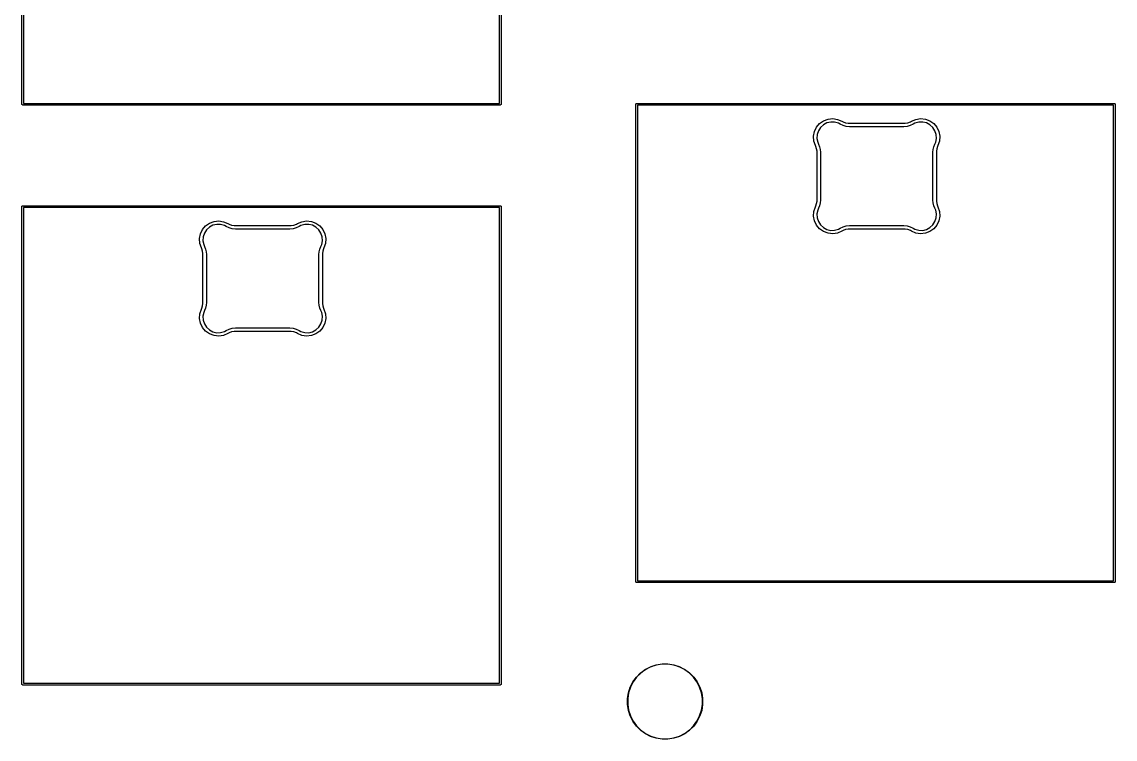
# Model space of a CAD drawing. Extents: x 99 to 233, y -144 to -56.
# Drawn here: x 142.5 to 174.55, y -112.31 to -91.29 of the extents above; entities that cross this region are included whole.
import ezdxf

# ---------------------------------------------------------------- set-up
doc = ezdxf.new("R2010")
doc.units = 0
doc.layers.add('BLACK', color=7, linetype='CONTINUOUS')

msp = doc.modelspace()

# ---------------------------------------------------------------- linework, layer by layer
at = {"layer": 'BLACK', "linetype": 'CONTINUOUS'}
for p, q in [((142.505, -93.7), (142.505, -79.7)), ((142.555, -79.725), (142.555, -93.675)), ((156.505, -93.675), (156.505, -79.725)), ((156.555, -79.7), (156.555, -93.7)), ((142.506903, -93.709567), (142.505, -93.7)), ((142.520433, -93.723097), (142.506903, -93.709567)), ((142.53, -93.725), (142.520433, -93.723097)), ((156.53, -93.725), (142.53, -93.725)), ((142.555, -93.675), (156.505, -93.675)), ((156.539567, -93.723097), (156.53, -93.725)), ((156.553097, -93.709567), (156.539567, -93.723097)), ((156.555, -93.7), (156.553097, -93.709567)), ((160.505, -93.7), (160.506903, -93.690433)), ((160.505, -107.7), (160.505, -93.7)), ((160.506903, -93.690433), (160.520433, -93.676903)), ((160.520433, -93.676903), (160.53, -93.675)), ((160.53, -93.675), (174.53, -93.675)), ((160.555, -93.725), (160.555, -107.675)), ((174.505, -93.725), (160.555, -93.725)), ((174.505, -107.675), (174.505, -93.725)), ((174.53, -93.675), (174.539567, -93.676903)), ((174.539567, -93.676903), (174.553097, -93.690433)), ((174.553097, -93.690433), (174.555, -93.7)), ((174.555, -93.7), (174.555, -107.7)), ((165.893011, -94.269235), (166.006941, -94.188262)), ((166.006941, -94.188262), (166.137605, -94.138624)), ((166.217016, -94.222504), (166.104932, -94.249414)), ((166.137605, -94.138624), (166.276562, -94.123528)), ((166.332263, -94.224718), (166.217016, -94.222504)), ((166.276562, -94.123528), (166.414836, -94.143949)), ((166.44323, -94.255912), (166.332263, -94.224718)), ((166.414836, -94.143949), (166.543298, -94.198483)), ((166.543298, -94.198483), (166.543511, -94.19853)), ((166.543511, -94.19853), (166.543499, -94.198551)), ((166.543499, -94.198551), (166.543504, -94.198554)), ((166.543504, -94.198554), (166.543517, -94.198533)), ((166.543517, -94.198533), (166.543569, -94.198592)), ((166.543569, -94.198592), (166.577849, -94.218579)), ((166.577849, -94.218579), (166.652486, -94.246032)), ((168.477501, -94.246034), (168.552133, -94.218568)), ((168.552133, -94.218568), (168.58648, -94.198533)), ((168.58648, -94.198534), (168.586495, -94.19853)), ((168.58648, -94.198533), (168.58648, -94.198534)), ((168.586495, -94.19853), (168.715153, -94.143913)), ((168.797731, -94.224679), (168.686754, -94.255876)), ((168.715153, -94.143913), (168.853437, -94.12349)), ((168.912988, -94.222465), (168.797731, -94.224679)), ((168.853437, -94.12349), (168.992403, -94.138587)), ((169.025081, -94.249377), (168.912988, -94.222465)), ((168.992403, -94.138587), (169.123076, -94.188228)), ((169.123076, -94.188228), (169.237014, -94.269207)), ((165.717049, -94.639882), (165.743227, -94.502581)), ((165.743227, -94.502581), (165.803172, -94.376314)), ((165.803172, -94.376314), (165.893011, -94.269235)), ((165.856278, -94.478888), (165.820476, -94.588456)), ((165.918544, -94.381885), (165.856278, -94.478888)), ((166.003253, -94.30371), (165.918544, -94.381885)), ((166.104932, -94.249414), (166.003253, -94.30371)), ((166.493041, -94.284905), (166.44323, -94.255912)), ((166.493061, -94.284871), (166.493041, -94.284905)), ((166.493055, -94.284895), (166.493067, -94.284874)), ((166.580635, -94.32619), (166.493055, -94.284895)), ((166.493065, -94.284871), (166.493061, -94.284871)), ((166.493067, -94.284874), (166.493065, -94.284871)), ((166.6741, -94.351487), (166.580635, -94.32619)), ((166.652486, -94.246032), (166.73078, -94.25997)), ((166.770544, -94.36), (166.6741, -94.351487)), ((166.73078, -94.25997), (166.770543, -94.260001)), ((166.770543, -94.260001), (166.770544, -94.260001)), ((166.770544, -94.260001), (166.770548, -94.260001)), ((166.770548, -94.360001), (166.770544, -94.36)), ((166.770548, -94.260001), (168.359452, -94.260001)), ((166.770553, -94.360001), (166.770548, -94.360001)), ((168.359452, -94.360001), (166.770553, -94.360001)), ((168.359452, -94.260001), (168.359577, -94.260025)), ((168.359455, -94.36), (168.359452, -94.360001)), ((168.359457, -94.360001), (168.359455, -94.36)), ((168.455907, -94.351493), (168.359457, -94.360026)), ((168.359457, -94.360026), (168.359457, -94.360001)), ((168.359577, -94.260025), (168.39921, -94.259987)), ((168.39921, -94.259987), (168.477501, -94.246034)), ((168.549367, -94.326179), (168.455907, -94.351493)), ((168.636923, -94.284876), (168.549367, -94.326179)), ((168.636939, -94.284873), (168.636923, -94.284876)), ((168.686754, -94.255876), (168.636939, -94.284873)), ((169.126769, -94.303678), (169.025081, -94.249377)), ((169.211485, -94.381859), (169.126769, -94.303678)), ((169.273757, -94.478871), (169.211485, -94.381859)), ((169.237014, -94.269207), (169.32686, -94.376292)), ((169.309562, -94.588448), (169.273757, -94.478871)), ((169.32686, -94.376292), (169.386809, -94.502569)), ((169.386809, -94.502569), (169.412989, -94.639879)), ((165.726329, -94.779348), (165.717049, -94.639882)), ((165.770466, -94.911971), (165.726329, -94.779348)), ((165.820476, -94.588456), (165.813452, -94.70351)), ((165.813452, -94.70351), (165.835657, -94.816619)), ((165.835657, -94.816619), (165.860567, -94.868592)), ((169.269509, -94.868519), (169.29438, -94.816631)), ((169.29438, -94.816631), (169.316587, -94.703512)), ((169.316587, -94.703512), (169.309562, -94.588448)), ((169.403709, -94.779355), (169.359569, -94.911987)), ((169.412989, -94.639879), (169.403709, -94.779355)), ((165.770466, -94.911972), (165.770465, -94.911971)), ((165.770465, -94.911971), (165.770466, -94.911971)), ((165.785092, -94.942347), (165.770466, -94.911972)), ((165.804965, -95.006778), (165.785092, -94.942347)), ((165.815016, -95.07345), (165.804965, -95.006778)), ((165.815001, -95.107159), (165.815017, -95.107073)), ((165.815001, -96.51284), (165.815001, -95.107159)), ((165.815017, -95.107073), (165.815016, -95.07345)), ((165.860567, -94.868592), (165.860567, -94.868593)), ((165.860567, -94.868593), (165.860567, -94.868596)), ((165.860567, -94.868596), (165.890585, -94.945089)), ((165.890585, -94.945089), (165.908872, -95.025207)), ((165.908872, -95.025207), (165.915018, -95.107155)), ((165.915001, -95.107155), (165.915, -95.107156)), ((165.915, -95.107156), (165.915001, -95.107159)), ((165.915018, -95.107155), (165.915001, -95.107155)), ((165.915001, -95.107159), (165.915001, -96.512843)), ((169.214999, -95.107154), (169.22114, -95.025212)), ((169.214999, -95.107155), (169.214999, -95.107154)), ((169.214999, -95.107159), (169.214999, -95.107155)), ((169.214999, -96.512843), (169.214999, -95.107159)), ((169.22114, -95.025212), (169.239411, -94.945097)), ((169.239411, -94.945097), (169.269407, -94.868596)), ((169.269407, -94.868596), (169.269427, -94.868606)), ((169.269427, -94.868606), (169.269431, -94.8686)), ((169.269431, -94.8686), (169.269433, -94.868592)), ((169.269433, -94.868592), (169.269438, -94.868594)), ((169.269438, -94.868594), (169.269509, -94.868519)), ((169.325044, -95.006768), (169.314999, -95.073447)), ((169.314999, -95.073447), (169.314999, -95.107159)), ((169.314999, -95.107159), (169.314999, -96.512843)), ((169.344903, -94.942328), (169.325044, -95.006768)), ((169.359486, -94.91202), (169.344903, -94.942328)), ((169.359535, -94.91197), (169.359486, -94.91202)), ((169.359569, -94.911987), (169.359535, -94.91197)), ((142.505, -96.7), (142.506903, -96.690433)), ((142.505, -110.7), (142.505, -96.7)), ((142.506903, -96.690433), (142.520433, -96.676903)), ((142.520433, -96.676903), (142.53, -96.675)), ((142.53, -96.675), (156.53, -96.675)), ((142.555, -96.725), (142.555, -110.675)), ((156.505, -96.725), (142.555, -96.725)), ((156.505, -110.675), (156.505, -96.725)), ((156.53, -96.675), (156.539567, -96.676903)), ((156.539567, -96.676903), (156.553097, -96.690433)), ((156.553097, -96.690433), (156.555, -96.7)), ((156.555, -96.7), (156.555, -110.7)), ((165.726289, -96.840646), (165.770428, -96.708014)), ((165.770428, -96.708014), (165.770465, -96.708032)), ((165.77045, -96.708022), (165.785075, -96.677648)), ((165.770466, -96.70803), (165.77045, -96.708022)), ((165.770465, -96.708031), (165.770466, -96.70803)), ((165.770465, -96.708032), (165.770465, -96.708031)), ((165.785075, -96.677648), (165.804948, -96.613221)), ((165.804948, -96.613221), (165.814999, -96.546551)), ((165.814999, -96.546551), (165.815001, -96.51284)), ((165.860474, -96.751507), (165.835618, -96.80337)), ((165.860566, -96.751412), (165.860474, -96.751507)), ((165.860567, -96.75141), (165.860549, -96.751401)), ((165.860549, -96.751401), (165.860549, -96.751404)), ((165.860549, -96.751404), (165.860566, -96.751412)), ((165.860577, -96.75133), (165.860567, -96.75141)), ((165.890568, -96.674908), (165.860577, -96.75133)), ((165.908855, -96.594794), (165.890568, -96.674908)), ((165.915001, -96.512848), (165.908855, -96.594794)), ((165.915001, -96.512843), (165.915, -96.512846)), ((165.915, -96.512846), (165.915001, -96.512848)), ((169.215039, -96.513048), (169.214999, -96.512843)), ((169.221154, -96.594784), (169.215039, -96.513048)), ((169.239425, -96.674902), (169.221154, -96.594784)), ((169.26943, -96.751404), (169.239425, -96.674902)), ((169.269432, -96.751406), (169.26943, -96.751404)), ((169.269433, -96.75141), (169.269432, -96.751406)), ((169.294343, -96.803383), (169.269433, -96.75141)), ((169.314999, -96.512843), (169.314998, -96.512846)), ((169.314998, -96.512846), (169.314999, -96.512849)), ((169.314999, -96.512849), (169.315024, -96.512849)), ((169.315024, -96.512849), (169.315019, -96.54656)), ((169.315019, -96.54656), (169.325057, -96.613231)), ((169.325057, -96.613231), (169.344918, -96.677662)), ((169.344918, -96.677662), (169.359538, -96.708038)), ((169.359538, -96.708038), (169.359538, -96.708043)), ((169.359538, -96.708043), (169.403671, -96.840654)), ((165.71701, -96.980122), (165.726289, -96.840646)), ((165.74319, -97.117433), (165.71701, -96.980122)), ((165.835618, -96.80337), (165.813411, -96.916489)), ((165.813411, -96.916489), (165.820437, -97.031553)), ((165.820437, -97.031553), (165.856242, -97.14113)), ((169.27372, -97.141112), (169.309522, -97.031545)), ((169.316548, -96.916492), (169.294343, -96.803383)), ((169.309522, -97.031545), (169.316548, -96.916492)), ((169.41295, -96.98012), (169.386771, -97.11742)), ((169.403671, -96.840654), (169.41295, -96.98012)), ((147.743227, -97.502581), (147.803172, -97.376314)), ((147.803172, -97.376314), (147.893011, -97.269235)), ((147.918544, -97.381885), (147.856278, -97.478888)), ((147.893011, -97.269235), (148.006941, -97.188262)), ((148.003253, -97.30371), (147.918544, -97.381885)), ((148.104932, -97.249414), (148.003253, -97.30371)), ((148.006941, -97.188262), (148.137605, -97.138624)), ((148.217016, -97.222504), (148.104932, -97.249414)), ((148.137605, -97.138624), (148.276562, -97.123528)), ((148.332263, -97.224718), (148.217016, -97.222504)), ((148.276562, -97.123528), (148.414836, -97.143949)), ((148.44323, -97.255912), (148.332263, -97.224718)), ((148.414836, -97.143949), (148.543298, -97.198483)), ((148.493041, -97.284905), (148.44323, -97.255912)), ((148.493061, -97.284871), (148.493041, -97.284905)), ((148.493055, -97.284895), (148.493067, -97.284874)), ((148.580635, -97.32619), (148.493055, -97.284895)), ((148.493065, -97.284871), (148.493061, -97.284871)), ((148.493067, -97.284874), (148.493065, -97.284871)), ((148.543298, -97.198483), (148.543511, -97.19853)), ((148.543511, -97.19853), (148.543499, -97.198551)), ((148.543499, -97.198551), (148.543504, -97.198554)), ((148.543504, -97.198554), (148.543517, -97.198533)), ((148.543517, -97.198533), (148.543569, -97.198592)), ((148.543569, -97.198592), (148.577849, -97.218579)), ((148.577849, -97.218579), (148.652486, -97.246032)), ((148.6741, -97.351487), (148.580635, -97.32619)), ((148.652486, -97.246032), (148.73078, -97.25997)), ((148.770544, -97.36), (148.6741, -97.351487)), ((148.73078, -97.25997), (148.770543, -97.260001)), ((148.770543, -97.260001), (148.770544, -97.260001)), ((148.770544, -97.260001), (148.770548, -97.260001)), ((148.770548, -97.360001), (148.770544, -97.36)), ((148.770548, -97.260001), (150.359452, -97.260001)), ((148.770553, -97.360001), (148.770548, -97.360001)), ((150.359452, -97.360001), (148.770553, -97.360001)), ((150.359452, -97.260001), (150.359577, -97.260025)), ((150.359455, -97.36), (150.359452, -97.360001)), ((150.359457, -97.360001), (150.359455, -97.36)), ((150.455907, -97.351493), (150.359457, -97.360026)), ((150.359457, -97.360026), (150.359457, -97.360001)), ((150.359577, -97.260025), (150.39921, -97.259987)), ((150.39921, -97.259987), (150.477501, -97.246034)), ((150.549367, -97.326179), (150.455907, -97.351493)), ((150.477501, -97.246034), (150.552133, -97.218568)), ((150.636923, -97.284876), (150.549367, -97.326179)), ((150.552133, -97.218568), (150.58648, -97.198533)), ((150.58648, -97.198534), (150.586495, -97.19853)), ((150.58648, -97.198533), (150.58648, -97.198534)), ((150.586495, -97.19853), (150.715153, -97.143913)), ((150.636939, -97.284873), (150.636923, -97.284876)), ((150.686754, -97.255876), (150.636939, -97.284873)), ((150.797731, -97.224679), (150.686754, -97.255876)), ((150.715153, -97.143913), (150.853437, -97.12349)), ((150.912988, -97.222465), (150.797731, -97.224679)), ((150.853437, -97.12349), (150.992403, -97.138587)), ((151.025081, -97.249377), (150.912988, -97.222465)), ((150.992403, -97.138587), (151.123076, -97.188228)), ((151.126769, -97.303678), (151.025081, -97.249377)), ((151.123076, -97.188228), (151.237014, -97.269207)), ((151.211485, -97.381859), (151.126769, -97.303678)), ((151.273757, -97.478871), (151.211485, -97.381859)), ((151.237014, -97.269207), (151.32686, -97.376292)), ((151.32686, -97.376292), (151.386809, -97.502569)), ((165.803139, -97.243709), (165.74319, -97.117433)), ((165.892984, -97.350795), (165.803139, -97.243709)), ((165.856242, -97.14113), (165.918514, -97.238143)), ((166.006923, -97.431774), (165.892984, -97.350795)), ((165.918514, -97.238143), (166.00323, -97.316324)), ((166.00323, -97.316324), (166.104918, -97.370624)), ((166.137596, -97.481415), (166.006923, -97.431774)), ((166.104918, -97.370624), (166.217011, -97.397537)), ((166.217011, -97.397537), (166.332269, -97.395323)), ((166.332269, -97.395323), (166.443246, -97.364126)), ((166.543503, -97.421472), (166.414847, -97.476089)), ((166.443246, -97.364126), (166.49306, -97.33513)), ((166.49306, -97.33513), (166.493061, -97.33513)), ((166.493061, -97.33513), (166.493065, -97.335129)), ((166.493065, -97.335129), (166.493067, -97.335127)), ((166.493067, -97.335127), (166.580643, -97.293833)), ((166.543511, -97.421471), (166.543503, -97.421472)), ((166.543517, -97.421467), (166.543511, -97.421471)), ((166.57786, -97.401444), (166.543517, -97.421466)), ((166.543517, -97.421466), (166.543517, -97.421467)), ((166.652492, -97.373993), (166.57786, -97.401444)), ((166.580643, -97.293833), (166.674103, -97.268538)), ((166.730782, -97.360055), (166.652492, -97.373993)), ((166.674103, -97.268538), (166.770326, -97.260043)), ((166.770542, -97.360024), (166.730782, -97.360055)), ((166.770326, -97.260043), (166.770547, -97.26)), ((166.770543, -97.359999), (166.770542, -97.36)), ((166.770542, -97.36), (166.770542, -97.360024)), ((166.770547, -97.36), (166.770543, -97.359999)), ((166.770547, -97.26), (168.359452, -97.26)), ((168.359452, -97.36), (166.770547, -97.36)), ((168.359452, -97.26), (168.359464, -97.260002)), ((168.359453, -97.359999), (168.359452, -97.36)), ((168.359458, -97.360001), (168.359453, -97.359999)), ((168.39922, -97.360032), (168.359458, -97.360001)), ((168.359464, -97.260002), (168.455901, -97.268515)), ((168.477514, -97.37397), (168.39922, -97.360032)), ((168.455901, -97.268515), (168.549365, -97.293812)), ((168.552151, -97.401423), (168.477514, -97.37397)), ((168.549365, -97.293812), (168.636945, -97.335107)), ((168.586432, -97.421411), (168.552151, -97.401423)), ((168.586483, -97.421469), (168.586432, -97.421411)), ((168.586494, -97.421448), (168.586483, -97.421469)), ((168.586489, -97.421472), (168.586501, -97.421452)), ((168.586713, -97.42152), (168.586489, -97.421472)), ((168.586501, -97.421452), (168.586494, -97.421448)), ((168.715165, -97.47605), (168.586713, -97.42152)), ((168.636945, -97.335107), (168.636933, -97.335128)), ((168.636933, -97.335128), (168.636934, -97.33513)), ((168.636934, -97.33513), (168.636939, -97.335131)), ((168.636939, -97.335131), (168.636961, -97.335094)), ((168.636961, -97.335094), (168.686771, -97.364087)), ((168.686771, -97.364087), (168.797738, -97.395282)), ((168.797738, -97.395282), (168.912984, -97.397495)), ((168.912984, -97.397495), (169.025067, -97.370585)), ((169.123058, -97.431737), (168.992395, -97.481375)), ((169.025067, -97.370585), (169.126746, -97.316289)), ((169.236988, -97.350765), (169.123058, -97.431737)), ((169.126746, -97.316289), (169.211454, -97.238115)), ((169.211454, -97.238115), (169.27372, -97.141112)), ((169.326827, -97.243687), (169.236988, -97.350765)), ((169.386771, -97.11742), (169.326827, -97.243687)), ((147.717049, -97.639882), (147.743227, -97.502581)), ((147.726329, -97.779348), (147.717049, -97.639882)), ((147.820476, -97.588456), (147.813452, -97.70351)), ((147.813452, -97.70351), (147.835657, -97.816619)), ((147.856278, -97.478888), (147.820476, -97.588456)), ((151.309562, -97.588448), (151.273757, -97.478871)), ((151.29438, -97.816631), (151.316587, -97.703512)), ((151.316587, -97.703512), (151.309562, -97.588448)), ((151.386809, -97.502569), (151.412989, -97.639879)), ((151.412989, -97.639879), (151.403709, -97.779355)), ((166.276562, -97.496512), (166.137596, -97.481415)), ((166.414847, -97.476089), (166.276562, -97.496512)), ((168.853439, -97.496471), (168.715165, -97.47605)), ((168.992395, -97.481375), (168.853439, -97.496471)), ((147.770466, -97.911971), (147.726329, -97.779348)), ((147.770466, -97.911972), (147.770465, -97.911971)), ((147.770465, -97.911971), (147.770466, -97.911971)), ((147.785092, -97.942347), (147.770466, -97.911972)), ((147.804965, -98.006778), (147.785092, -97.942347)), ((147.815016, -98.07345), (147.804965, -98.006778)), ((147.835657, -97.816619), (147.860567, -97.868592)), ((147.860567, -97.868592), (147.860567, -97.868593)), ((147.860567, -97.868593), (147.860567, -97.868596)), ((147.860567, -97.868596), (147.890585, -97.945089)), ((147.890585, -97.945089), (147.908872, -98.025207)), ((147.908872, -98.025207), (147.915018, -98.107155)), ((151.214999, -98.107154), (151.22114, -98.025212)), ((151.22114, -98.025212), (151.239411, -97.945097)), ((151.239411, -97.945097), (151.269407, -97.868596)), ((151.269407, -97.868596), (151.269427, -97.868606)), ((151.269427, -97.868606), (151.269431, -97.8686)), ((151.269431, -97.8686), (151.269433, -97.868592)), ((151.269433, -97.868592), (151.269438, -97.868594)), ((151.269438, -97.868594), (151.269509, -97.868519)), ((151.269509, -97.868519), (151.29438, -97.816631)), ((151.325044, -98.006768), (151.314999, -98.073447)), ((151.344903, -97.942328), (151.325044, -98.006768)), ((151.359486, -97.91202), (151.344903, -97.942328)), ((151.359535, -97.91197), (151.359486, -97.91202)), ((151.359569, -97.911987), (151.359535, -97.91197)), ((151.403709, -97.779355), (151.359569, -97.911987)), ((147.815001, -98.107159), (147.815017, -98.107073)), ((147.815001, -99.51284), (147.815001, -98.107159)), ((147.815017, -98.107073), (147.815016, -98.07345)), ((147.915001, -98.107155), (147.915, -98.107156)), ((147.915, -98.107156), (147.915001, -98.107159)), ((147.915018, -98.107155), (147.915001, -98.107155)), ((147.915001, -98.107159), (147.915001, -99.512843)), ((151.214999, -98.107155), (151.214999, -98.107154)), ((151.214999, -98.107159), (151.214999, -98.107155)), ((151.214999, -99.512843), (151.214999, -98.107159)), ((151.314999, -98.073447), (151.314999, -98.107159)), ((151.314999, -98.107159), (151.314999, -99.512843)), ((147.785075, -99.677648), (147.804948, -99.613221)), ((147.804948, -99.613221), (147.814999, -99.546551)), ((147.814999, -99.546551), (147.815001, -99.51284)), ((147.890568, -99.674908), (147.860577, -99.75133)), ((147.908855, -99.594794), (147.890568, -99.674908)), ((147.915001, -99.512848), (147.908855, -99.594794)), ((147.915001, -99.512843), (147.915, -99.512846)), ((147.915, -99.512846), (147.915001, -99.512848)), ((151.215039, -99.513048), (151.214999, -99.512843)), ((151.221154, -99.594784), (151.215039, -99.513048)), ((151.239425, -99.674902), (151.221154, -99.594784)), ((151.26943, -99.751404), (151.239425, -99.674902)), ((151.314999, -99.512843), (151.314998, -99.512846)), ((151.314998, -99.512846), (151.314999, -99.512849)), ((151.314999, -99.512849), (151.315024, -99.512849)), ((151.315024, -99.512849), (151.315019, -99.54656)), ((151.315019, -99.54656), (151.325057, -99.613231)), ((151.325057, -99.613231), (151.344918, -99.677662)), ((147.71701, -99.980122), (147.726289, -99.840646)), ((147.74319, -100.117433), (147.71701, -99.980122)), ((147.726289, -99.840646), (147.770428, -99.708014)), ((147.770428, -99.708014), (147.770465, -99.708032)), ((147.77045, -99.708022), (147.785075, -99.677648)), ((147.770466, -99.70803), (147.77045, -99.708022)), ((147.770465, -99.708031), (147.770466, -99.70803)), ((147.770465, -99.708032), (147.770465, -99.708031)), ((147.835618, -99.80337), (147.813411, -99.916489)), ((147.813411, -99.916489), (147.820437, -100.031553)), ((147.860474, -99.751507), (147.835618, -99.80337)), ((147.860566, -99.751412), (147.860474, -99.751507)), ((147.860567, -99.75141), (147.860549, -99.751401)), ((147.860549, -99.751401), (147.860549, -99.751404)), ((147.860549, -99.751404), (147.860566, -99.751412)), ((147.860577, -99.75133), (147.860567, -99.75141)), ((151.269432, -99.751406), (151.26943, -99.751404)), ((151.269433, -99.75141), (151.269432, -99.751406)), ((151.294343, -99.803383), (151.269433, -99.75141)), ((151.316548, -99.916492), (151.294343, -99.803383)), ((151.309522, -100.031545), (151.316548, -99.916492)), ((151.344918, -99.677662), (151.359538, -99.708038)), ((151.359538, -99.708038), (151.359538, -99.708043)), ((151.359538, -99.708043), (151.403671, -99.840654)), ((151.41295, -99.98012), (151.386771, -100.11742)), ((151.403671, -99.840654), (151.41295, -99.98012)), ((147.803139, -100.243709), (147.74319, -100.117433)), ((147.892984, -100.350795), (147.803139, -100.243709)), ((147.820437, -100.031553), (147.856242, -100.14113)), ((147.856242, -100.14113), (147.918514, -100.238143)), ((147.918514, -100.238143), (148.00323, -100.316324)), ((148.00323, -100.316324), (148.104918, -100.370624)), ((148.493067, -100.335127), (148.580643, -100.293833)), ((148.580643, -100.293833), (148.674103, -100.268538)), ((148.674103, -100.268538), (148.770326, -100.260043)), ((148.770326, -100.260043), (148.770547, -100.26)), ((148.770547, -100.26), (150.359452, -100.26)), ((150.359452, -100.26), (150.359464, -100.260002)), ((150.359464, -100.260002), (150.455901, -100.268515)), ((150.455901, -100.268515), (150.549365, -100.293812)), ((150.549365, -100.293812), (150.636945, -100.335107)), ((151.025067, -100.370585), (151.126746, -100.316289)), ((151.126746, -100.316289), (151.211454, -100.238115)), ((151.211454, -100.238115), (151.27372, -100.141112)), ((151.326827, -100.243687), (151.236988, -100.350765)), ((151.27372, -100.141112), (151.309522, -100.031545)), ((151.386771, -100.11742), (151.326827, -100.243687)), ((148.006923, -100.431774), (147.892984, -100.350795)), ((148.137596, -100.481415), (148.006923, -100.431774)), ((148.104918, -100.370624), (148.217011, -100.397537)), ((148.276562, -100.496512), (148.137596, -100.481415)), ((148.217011, -100.397537), (148.332269, -100.395323)), ((148.414847, -100.476089), (148.276562, -100.496512)), ((148.332269, -100.395323), (148.443246, -100.364126)), ((148.543503, -100.421472), (148.414847, -100.476089)), ((148.443246, -100.364126), (148.49306, -100.33513)), ((148.49306, -100.33513), (148.493061, -100.33513)), ((148.493061, -100.33513), (148.493065, -100.335129)), ((148.493065, -100.335129), (148.493067, -100.335127)), ((148.543511, -100.421471), (148.543503, -100.421472)), ((148.543517, -100.421467), (148.543511, -100.421471)), ((148.57786, -100.401444), (148.543517, -100.421466)), ((148.543517, -100.421466), (148.543517, -100.421467)), ((148.652492, -100.373993), (148.57786, -100.401444)), ((148.730782, -100.360055), (148.652492, -100.373993)), ((148.770542, -100.360024), (148.730782, -100.360055)), ((148.770543, -100.359999), (148.770542, -100.36)), ((148.770542, -100.36), (148.770542, -100.360024)), ((148.770547, -100.36), (148.770543, -100.359999)), ((150.359452, -100.36), (148.770547, -100.36)), ((150.359453, -100.359999), (150.359452, -100.36)), ((150.359458, -100.360001), (150.359453, -100.359999)), ((150.39922, -100.360032), (150.359458, -100.360001)), ((150.477514, -100.37397), (150.39922, -100.360032)), ((150.552151, -100.401423), (150.477514, -100.37397)), ((150.586432, -100.421411), (150.552151, -100.401423)), ((150.586483, -100.421469), (150.586432, -100.421411)), ((150.586494, -100.421448), (150.586483, -100.421469)), ((150.586489, -100.421472), (150.586501, -100.421452)), ((150.586713, -100.42152), (150.586489, -100.421472)), ((150.586501, -100.421452), (150.586494, -100.421448)), ((150.715165, -100.47605), (150.586713, -100.42152)), ((150.636945, -100.335107), (150.636933, -100.335128)), ((150.636933, -100.335128), (150.636934, -100.33513)), ((150.636934, -100.33513), (150.636939, -100.335131)), ((150.636939, -100.335131), (150.636961, -100.335094)), ((150.636961, -100.335094), (150.686771, -100.364087)), ((150.686771, -100.364087), (150.797738, -100.395282)), ((150.853439, -100.496471), (150.715165, -100.47605)), ((150.797738, -100.395282), (150.912984, -100.397495)), ((150.992395, -100.481375), (150.853439, -100.496471)), ((150.912984, -100.397495), (151.025067, -100.370585)), ((151.123058, -100.431737), (150.992395, -100.481375)), ((151.236988, -100.350765), (151.123058, -100.431737)), ((160.555, -107.675), (174.505, -107.675)), ((160.506903, -107.709567), (160.505, -107.7)), ((160.520433, -107.723097), (160.506903, -107.709567)), ((160.53, -107.725), (160.520433, -107.723097)), ((174.53, -107.725), (160.53, -107.725)), ((174.539567, -107.723097), (174.53, -107.725)), ((174.553097, -107.709567), (174.539567, -107.723097)), ((174.555, -107.7), (174.553097, -107.709567)), ((160.782639, -110.267833), (160.937135, -110.189113)), ((160.939666, -110.195224), (160.786095, -110.273472)), ((160.937135, -110.189113), (161.102043, -110.135531)), ((161.103587, -110.141962), (160.939666, -110.195224)), ((161.102043, -110.135531), (161.273303, -110.108406)), ((161.273822, -110.115), (161.103587, -110.141962)), ((161.273303, -110.108406), (161.446697, -110.108406)), ((161.446178, -110.115), (161.273822, -110.115)), ((161.616413, -110.141962), (161.446178, -110.115)), ((161.446697, -110.108406), (161.617957, -110.135531)), ((161.780334, -110.195224), (161.616413, -110.141962)), ((161.617957, -110.135531), (161.782865, -110.189113)), ((161.933905, -110.273472), (161.780334, -110.195224)), ((161.782865, -110.189113), (161.937361, -110.267833)), ((160.417833, -110.632639), (160.519751, -110.49236)), ((160.524781, -110.496655), (160.423472, -110.636095)), ((160.519751, -110.49236), (160.64236, -110.369751)), ((160.646655, -110.374781), (160.524781, -110.496655)), ((160.64236, -110.369751), (160.782639, -110.267833)), ((160.786095, -110.273472), (160.646655, -110.374781)), ((162.073345, -110.374781), (161.933905, -110.273472)), ((161.937361, -110.267833), (162.07764, -110.369751)), ((162.195219, -110.496655), (162.073345, -110.374781)), ((162.07764, -110.369751), (162.200249, -110.49236)), ((162.296528, -110.636095), (162.195219, -110.496655)), ((162.200249, -110.49236), (162.302167, -110.632639)), ((142.506903, -110.709567), (142.505, -110.7)), ((142.520433, -110.723097), (142.506903, -110.709567)), ((142.53, -110.725), (142.520433, -110.723097)), ((156.53, -110.725), (142.53, -110.725)), ((142.555, -110.675), (156.505, -110.675)), ((156.539567, -110.723097), (156.53, -110.725)), ((156.553097, -110.709567), (156.539567, -110.723097)), ((156.555, -110.7), (156.553097, -110.709567)), ((160.285531, -110.952043), (160.339113, -110.787135)), ((160.345224, -110.789666), (160.291962, -110.953587)), ((160.339113, -110.787135), (160.417833, -110.632639)), ((160.423472, -110.636095), (160.345224, -110.789666)), ((162.374776, -110.789666), (162.296528, -110.636095)), ((162.302167, -110.632639), (162.380887, -110.787135)), ((162.428038, -110.953587), (162.374776, -110.789666)), ((162.380887, -110.787135), (162.434469, -110.952043)), ((160.258406, -111.123303), (160.285531, -110.952043)), ((160.258406, -111.123822), (160.258406, -111.123303)), ((160.258406, -111.296697), (160.258406, -111.123822)), ((160.291962, -110.953587), (160.265, -111.123822)), ((160.265, -111.123822), (160.265, -111.296178)), ((162.455, -111.123822), (162.428038, -110.953587)), ((162.434469, -110.952043), (162.461594, -111.123303)), ((162.455, -111.296178), (162.455, -111.123822)), ((162.461594, -111.123303), (162.461594, -111.296697)), ((160.285531, -111.467957), (160.258406, -111.296697)), ((160.265, -111.296178), (160.291962, -111.466413)), ((160.339113, -111.632865), (160.285531, -111.467957)), ((160.291962, -111.466413), (160.345224, -111.630334)), ((162.374776, -111.630334), (162.428038, -111.466413)), ((162.434469, -111.467957), (162.380887, -111.632865)), ((162.428038, -111.466413), (162.455, -111.296178)), ((162.461594, -111.296697), (162.434469, -111.467957)), ((160.417833, -111.787361), (160.339113, -111.632865)), ((160.345224, -111.630334), (160.423472, -111.783905)), ((160.519751, -111.92764), (160.417833, -111.787361)), ((160.423472, -111.783905), (160.524781, -111.923345)), ((162.195219, -111.923345), (162.296528, -111.783905)), ((162.302167, -111.787361), (162.200249, -111.92764)), ((162.296528, -111.783905), (162.374776, -111.630334)), ((162.380887, -111.632865), (162.302167, -111.787361)), ((160.64236, -112.050249), (160.519751, -111.92764)), ((160.524781, -111.923345), (160.646655, -112.045219)), ((160.782639, -112.152167), (160.64236, -112.050249)), ((160.646655, -112.045219), (160.786095, -112.146528)), ((160.937135, -112.230887), (160.782639, -112.152167)), ((160.786095, -112.146528), (160.939666, -112.224776)), ((161.780334, -112.224776), (161.933905, -112.146528)), ((161.937361, -112.152167), (161.782865, -112.230887)), ((161.933905, -112.146528), (162.073345, -112.045219)), ((162.07764, -112.050249), (161.937361, -112.152167)), ((162.073345, -112.045219), (162.195219, -111.923345)), ((162.200249, -111.92764), (162.07764, -112.050249)), ((161.102043, -112.284469), (160.937135, -112.230887)), ((160.939666, -112.224776), (161.103587, -112.278038)), ((161.273303, -112.311594), (161.102043, -112.284469)), ((161.103587, -112.278038), (161.273822, -112.305)), ((161.446697, -112.311594), (161.273303, -112.311594)), ((161.273822, -112.305), (161.446178, -112.305)), ((161.446178, -112.305), (161.616413, -112.278038)), ((161.617957, -112.284469), (161.446697, -112.311594)), ((161.616413, -112.278038), (161.780334, -112.224776)), ((161.782865, -112.230887), (161.617957, -112.284469))]:
    msp.add_line(p, q, dxfattribs=at)

doc.saveas('drawing.dxf')
